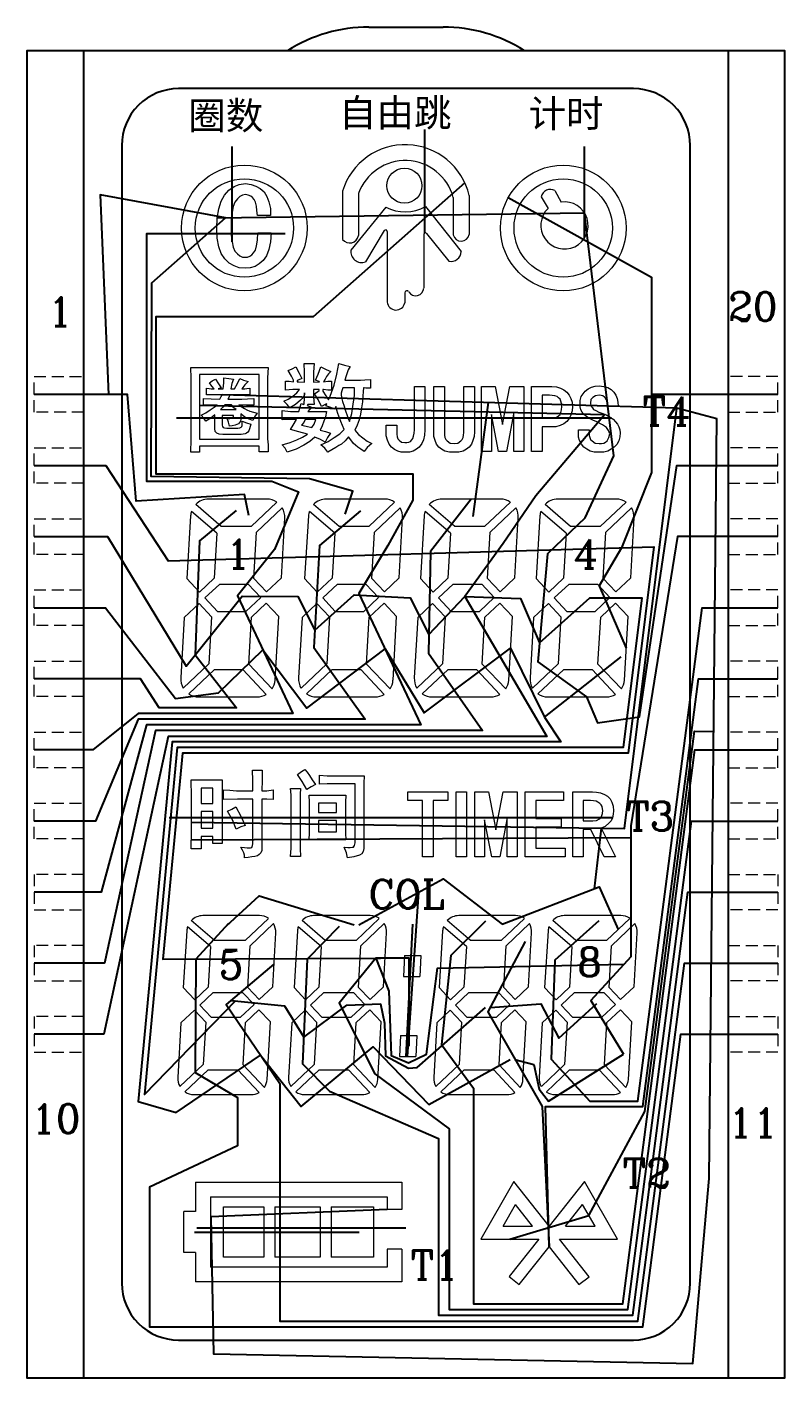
# Model space of a CAD drawing. Header units: millimetres. Extents: x 80 to 298, y -36 to 36.
# Drawn here: x 281.68 to 297.68, y -1.34 to 27.16 of the extents above; entities that cross this region are included whole.
import ezdxf

# ---------------------------------------------------------------- set-up
doc = ezdxf.new("R2010")
doc.units = ezdxf.units.MM
doc.header["$LTSCALE"] = 0.5
doc.linetypes.add('DASHED', pattern=[0.75, 0.5, -0.25])
doc.layers.get('0').update_dxf_attribs({"lineweight": 18})
for name, color, linetype in [('COM', 1, 'Continuous'), ('DL', 4, 'Continuous'), ('SEG', 3, 'Continuous')]:
    doc.layers.add(name, color=color, linetype=linetype)
doc.styles.add('ROMANC', font='romanc', dxfattribs={"width": 0.8, "height": 1})
doc.styles.add('romans', font='romans.shx')

msp = doc.modelspace()

# ---------------------------------------------------------------- linework, layer by layer
at = {"linetype": 'DASHED'}
msp.add_line((282.877, 24.288), (282.877, 1.038), dxfattribs=at)
at = {"ltscale": 0.5}
for p, q in [((288.337, 23.703), (288.337, 22.68)), ((292.821, 23.711), (292.953, 23.47)), ((288.673, 23.649), (288.673, 22.763)), ((290.09, 23.377), (290.842, 22.429)), ((290.675, 23.569), (290.675, 22.777)), ((291.011, 23.61), (291.011, 22.785)), ((292.531, 23.579), (292.677, 23.336)), ((289.252, 23.364), (288.511, 22.458)), ((289.218, 22.867), (288.822, 22.207)), ((289.281, 22.849), (289.281, 21.362)), ((290.112, 22.81), (290.579, 22.22)), ((290.052, 22.789), (290.052, 21.658)), ((289.65, 21.556), (289.65, 21.345)), ((286.74, 17.205), (285.508, 17.205)), ((286.406, 16.628), (286.949, 17.142)), ((289.228, 17.205), (287.996, 17.205)), ((288.894, 16.628), (289.437, 17.142)), ((291.67, 17.205), (290.439, 17.205)), ((291.337, 16.628), (291.88, 17.142)), ((294.113, 17.205), (292.882, 17.205)), ((293.779, 16.628), (294.322, 17.142)), ((285.131, 16.85), (285.05, 15.529)), ((285.686, 16.484), (285.149, 16.944)), ((285.779, 16.628), (285.239, 17.092)), ((286.523, 16.505), (287.066, 17.018)), ((287.619, 16.85), (287.538, 15.529)), ((288.174, 16.484), (287.637, 16.944)), ((288.267, 16.628), (287.726, 17.092)), ((289.011, 16.505), (289.554, 17.018)), ((290.062, 16.85), (289.981, 15.529)), ((290.617, 16.484), (290.08, 16.944)), ((290.71, 16.628), (290.169, 17.092)), ((291.454, 16.505), (291.996, 17.018)), ((292.504, 16.85), (292.424, 15.529)), ((293.06, 16.484), (292.522, 16.944)), ((293.153, 16.628), (292.612, 17.092)), ((293.896, 16.505), (294.439, 17.018)), ((286.406, 16.628), (285.779, 16.628)), ((287.046, 15.543), (287.117, 16.806)), ((288.894, 16.628), (288.267, 16.628)), ((289.534, 15.543), (289.605, 16.806)), ((291.337, 16.628), (290.71, 16.628)), ((291.977, 15.543), (292.048, 16.806)), ((293.779, 16.628), (293.153, 16.628)), ((294.42, 15.543), (294.491, 16.806)), ((285.686, 16.484), (285.628, 15.536)), ((286.468, 15.529), (286.523, 16.505)), ((288.174, 16.484), (288.116, 15.536)), ((288.956, 15.529), (289.011, 16.505)), ((290.617, 16.484), (290.559, 15.536)), ((291.399, 15.529), (291.454, 16.505)), ((293.06, 16.484), (293.002, 15.536)), ((293.842, 15.529), (293.896, 16.505)), ((285.05, 15.529), (285.317, 15.243)), ((285.628, 15.536), (285.317, 15.243)), ((285.745, 15.412), (285.433, 15.118)), ((285.745, 15.412), (286.345, 15.412)), ((286.345, 15.412), (286.61, 15.131)), ((286.468, 15.529), (286.734, 15.248)), ((286.734, 15.248), (287.046, 15.543)), ((287.538, 15.529), (287.805, 15.243)), ((288.116, 15.536), (287.805, 15.243)), ((288.233, 15.412), (287.921, 15.118)), ((288.233, 15.412), (288.832, 15.412)), ((288.832, 15.412), (289.098, 15.131)), ((288.956, 15.529), (289.221, 15.248)), ((289.221, 15.248), (289.534, 15.543)), ((289.981, 15.529), (290.248, 15.243)), ((290.559, 15.536), (290.248, 15.243)), ((290.675, 15.412), (290.364, 15.118)), ((290.675, 15.412), (291.275, 15.412)), ((291.275, 15.412), (291.54, 15.131)), ((291.399, 15.529), (291.664, 15.248)), ((291.664, 15.248), (291.977, 15.543)), ((292.424, 15.529), (292.691, 15.243)), ((293.002, 15.536), (292.691, 15.243)), ((293.118, 15.412), (292.807, 15.118)), ((293.118, 15.412), (293.718, 15.412)), ((293.718, 15.412), (293.983, 15.131)), ((293.842, 15.529), (294.107, 15.248)), ((294.107, 15.248), (294.42, 15.543)), ((285.433, 15.118), (285.698, 14.835)), ((286.296, 14.835), (286.61, 15.131)), ((287.921, 15.118), (288.185, 14.835)), ((288.784, 14.835), (289.098, 15.131)), ((290.364, 15.118), (290.628, 14.835)), ((291.227, 14.835), (291.54, 15.131)), ((292.807, 15.118), (293.071, 14.835)), ((293.67, 14.835), (293.983, 15.131)), ((285.309, 15.002), (284.996, 14.708)), ((285.309, 15.002), (285.574, 14.718)), ((285.698, 14.835), (286.296, 14.835)), ((286.413, 14.712), (286.727, 15.008)), ((286.727, 15.008), (286.992, 14.728)), ((287.797, 15.002), (287.484, 14.708)), ((287.797, 15.002), (288.062, 14.718)), ((288.185, 14.835), (288.784, 14.835)), ((288.901, 14.712), (289.215, 15.008)), ((289.215, 15.008), (289.479, 14.728)), ((290.24, 15.002), (289.927, 14.708)), ((290.24, 15.002), (290.505, 14.718)), ((290.628, 14.835), (291.227, 14.835)), ((291.344, 14.712), (291.657, 15.008)), ((291.657, 15.008), (291.922, 14.728)), ((292.683, 15.002), (292.37, 14.708)), ((292.683, 15.002), (292.948, 14.718)), ((293.071, 14.835), (293.67, 14.835)), ((293.787, 14.712), (294.1, 15.008)), ((294.1, 15.008), (294.365, 14.728)), ((284.996, 14.708), (284.922, 13.43)), ((285.574, 14.718), (285.517, 13.731)), ((286.357, 13.724), (286.413, 14.712)), ((286.915, 13.387), (286.992, 14.728)), ((287.484, 14.708), (287.41, 13.43)), ((288.062, 14.718), (288.005, 13.731)), ((288.844, 13.724), (288.901, 14.712)), ((289.403, 13.387), (289.479, 14.728)), ((289.927, 14.708), (289.853, 13.43)), ((290.505, 14.718), (290.448, 13.731)), ((291.287, 13.724), (291.344, 14.712)), ((291.845, 13.387), (291.922, 14.728)), ((292.37, 14.708), (292.296, 13.43)), ((292.948, 14.718), (292.89, 13.731)), ((293.73, 13.724), (293.787, 14.712)), ((294.288, 13.387), (294.365, 14.728)), ((285.517, 13.731), (284.973, 13.218)), ((286.357, 13.724), (286.852, 13.199)), ((288.005, 13.731), (287.461, 13.218)), ((288.844, 13.724), (289.34, 13.199)), ((290.448, 13.731), (289.904, 13.218)), ((291.287, 13.724), (291.783, 13.199)), ((292.89, 13.731), (292.347, 13.218)), ((293.73, 13.724), (294.225, 13.199)), ((285.634, 13.607), (285.09, 13.094)), ((285.634, 13.607), (286.233, 13.607)), ((286.233, 13.607), (286.728, 13.082)), ((288.122, 13.607), (287.578, 13.094)), ((288.122, 13.607), (288.721, 13.607)), ((288.721, 13.607), (289.216, 13.082)), ((290.564, 13.607), (290.021, 13.094)), ((290.564, 13.607), (291.164, 13.607)), ((291.164, 13.607), (291.659, 13.082)), ((293.007, 13.607), (292.463, 13.094)), ((293.007, 13.607), (293.606, 13.607)), ((293.606, 13.607), (294.102, 13.082)), ((285.3, 13.03), (286.537, 13.03)), ((287.787, 13.03), (289.025, 13.03)), ((290.23, 13.03), (291.468, 13.03)), ((292.673, 13.03), (293.911, 13.03)), ((285.636, 7.895), (285.146, 8.314)), ((286.586, 8.417), (285.391, 8.417)), ((286.284, 7.895), (286.775, 8.359)), ((287.973, 7.895), (287.484, 8.314)), ((288.924, 8.417), (287.728, 8.417)), ((288.622, 7.895), (289.113, 8.359)), ((291.038, 7.895), (290.548, 8.314)), ((291.988, 8.417), (290.792, 8.417)), ((291.686, 7.895), (292.177, 8.359)), ((293.263, 7.895), (292.774, 8.314)), ((294.214, 8.417), (293.018, 8.417)), ((293.912, 7.895), (294.403, 8.359)), ((285.049, 8.095), (284.976, 6.9)), ((285.551, 7.764), (285.065, 8.181)), ((286.39, 7.783), (286.881, 8.248)), ((286.864, 6.913), (286.928, 8.055)), ((287.387, 8.095), (287.314, 6.9)), ((287.889, 7.764), (287.403, 8.181)), ((288.727, 7.783), (289.219, 8.248)), ((289.201, 6.913), (289.265, 8.055)), ((290.451, 8.095), (290.378, 6.9)), ((290.953, 7.764), (290.467, 8.181)), ((291.792, 7.783), (292.283, 8.248)), ((292.266, 6.913), (292.329, 8.055)), ((292.677, 8.095), (292.604, 6.9)), ((293.179, 7.764), (292.693, 8.181)), ((294.018, 7.783), (294.509, 8.248)), ((294.491, 6.913), (294.555, 8.055)), ((285.551, 7.764), (285.499, 6.906)), ((286.284, 7.895), (285.636, 7.895)), ((286.34, 6.9), (286.39, 7.783)), ((287.889, 7.764), (287.837, 6.906)), ((288.622, 7.895), (287.973, 7.895)), ((288.678, 6.9), (288.727, 7.783)), ((290.953, 7.764), (290.901, 6.906)), ((291.686, 7.895), (291.038, 7.895)), ((291.742, 6.9), (291.792, 7.783)), ((293.179, 7.764), (293.127, 6.906)), ((293.912, 7.895), (293.263, 7.895)), ((293.968, 6.9), (294.018, 7.783)), ((289.645, 7.573), (289.624, 7.131)), ((289.645, 7.573), (289.988, 7.573)), ((289.988, 7.573), (289.966, 7.131)), ((289.624, 7.131), (289.966, 7.131)), ((284.976, 6.9), (285.218, 6.641)), ((285.499, 6.906), (285.218, 6.641)), ((286.34, 6.9), (286.581, 6.646)), ((286.581, 6.646), (286.864, 6.913)), ((287.314, 6.9), (287.555, 6.641)), ((287.837, 6.906), (287.555, 6.641)), ((288.678, 6.9), (288.918, 6.646)), ((288.918, 6.646), (289.201, 6.913)), ((290.378, 6.9), (290.619, 6.641)), ((290.901, 6.906), (290.619, 6.641)), ((291.742, 6.9), (291.982, 6.646)), ((291.982, 6.646), (292.266, 6.913)), ((292.604, 6.9), (292.845, 6.641)), ((293.127, 6.906), (292.845, 6.641)), ((293.968, 6.9), (294.208, 6.646)), ((294.208, 6.646), (294.491, 6.913)), ((285.605, 6.794), (285.323, 6.529)), ((285.605, 6.794), (286.229, 6.794)), ((286.229, 6.794), (286.469, 6.54)), ((287.942, 6.794), (287.66, 6.529)), ((287.942, 6.794), (288.566, 6.794)), ((288.566, 6.794), (288.806, 6.54)), ((291.006, 6.794), (290.724, 6.529)), ((291.006, 6.794), (291.631, 6.794)), ((291.631, 6.794), (291.871, 6.54)), ((293.232, 6.794), (292.95, 6.529)), ((293.232, 6.794), (293.856, 6.794)), ((293.856, 6.794), (294.096, 6.54)), ((285.21, 6.423), (284.927, 6.157)), ((285.21, 6.423), (285.45, 6.166)), ((285.323, 6.529), (285.562, 6.273)), ((285.562, 6.273), (286.185, 6.273)), ((286.185, 6.273), (286.469, 6.54)), ((286.291, 6.161), (286.574, 6.429)), ((286.574, 6.429), (286.814, 6.175)), ((287.548, 6.423), (287.265, 6.157)), ((287.548, 6.423), (287.788, 6.166)), ((287.66, 6.529), (287.899, 6.273)), ((287.899, 6.273), (288.523, 6.273)), ((288.523, 6.273), (288.806, 6.54)), ((288.628, 6.161), (288.912, 6.429)), ((288.912, 6.429), (289.151, 6.175)), ((290.612, 6.423), (290.329, 6.157)), ((290.612, 6.423), (290.852, 6.166)), ((290.724, 6.529), (290.964, 6.273)), ((290.964, 6.273), (291.587, 6.273)), ((291.587, 6.273), (291.871, 6.54)), ((291.693, 6.161), (291.976, 6.429)), ((291.976, 6.429), (292.216, 6.175)), ((292.838, 6.423), (292.555, 6.157)), ((292.838, 6.423), (293.078, 6.166)), ((292.95, 6.529), (293.189, 6.273)), ((293.189, 6.273), (293.813, 6.273)), ((293.813, 6.273), (294.096, 6.54)), ((293.918, 6.161), (294.202, 6.429)), ((294.202, 6.429), (294.442, 6.175)), ((284.927, 6.157), (284.86, 5.002)), ((285.45, 6.166), (285.398, 5.273)), ((286.239, 5.267), (286.291, 6.161)), ((286.744, 4.962), (286.814, 6.175)), ((287.265, 6.157), (287.198, 5.002)), ((287.788, 6.166), (287.736, 5.273)), ((288.577, 5.267), (288.628, 6.161)), ((289.082, 4.962), (289.151, 6.175)), ((290.329, 6.157), (290.262, 5.002)), ((290.852, 6.166), (290.8, 5.273)), ((291.641, 5.267), (291.693, 6.161)), ((292.146, 4.962), (292.216, 6.175)), ((292.555, 6.157), (292.488, 5.002)), ((293.078, 6.166), (293.026, 5.273)), ((293.867, 5.267), (293.918, 6.161)), ((294.372, 4.962), (294.442, 6.175)), ((289.562, 5.889), (289.541, 5.447)), ((289.562, 5.889), (289.905, 5.889)), ((289.905, 5.889), (289.883, 5.447)), ((289.541, 5.447), (289.883, 5.447)), ((285.398, 5.273), (284.906, 4.809)), ((285.504, 5.161), (285.012, 4.697)), ((285.504, 5.161), (286.128, 5.161)), ((286.128, 5.161), (286.576, 4.687)), ((286.239, 5.267), (286.688, 4.792)), ((287.736, 5.273), (287.244, 4.809)), ((287.842, 5.161), (287.35, 4.697)), ((287.842, 5.161), (288.465, 5.161)), ((288.465, 5.161), (288.913, 4.687)), ((288.577, 5.267), (289.025, 4.792)), ((290.8, 5.273), (290.308, 4.809)), ((290.906, 5.161), (290.414, 4.697)), ((290.906, 5.161), (291.53, 5.161)), ((291.53, 5.161), (291.978, 4.687)), ((291.641, 5.267), (292.09, 4.792)), ((293.026, 5.273), (292.534, 4.809)), ((293.132, 5.161), (292.64, 4.697)), ((293.132, 5.161), (293.755, 5.161)), ((293.755, 5.161), (294.203, 4.687)), ((293.867, 5.267), (294.315, 4.792)), ((285.202, 4.64), (286.403, 4.64)), ((287.539, 4.64), (288.741, 4.64)), ((290.604, 4.64), (291.805, 4.64)), ((292.829, 4.64), (294.031, 4.64)), ((285.236, 2.793), (289.587, 2.793)), ((285.236, 2.793), (285.236, 2.177)), ((289.587, 2.793), (289.587, 2.214)), ((285.55, 2.483), (289.277, 2.483)), ((285.55, 2.483), (285.55, 1.001)), ((289.277, 2.483), (289.277, 2.214)), ((291.729, 1.867), (291.989, 2.32)), ((292.348, 1.867), (291.989, 2.32)), ((293.047, 1.867), (293.406, 2.32)), ((293.667, 1.867), (293.406, 2.32)), ((284.985, 1.307), (284.985, 2.177)), ((285.236, 2.177), (284.985, 2.177)), ((285.822, 1.211), (285.822, 2.273)), ((285.822, 2.273), (286.678, 2.273)), ((286.678, 2.273), (286.678, 1.211)), ((286.912, 2.273), (287.867, 2.273)), ((286.912, 2.273), (286.912, 1.211)), ((287.867, 2.273), (287.867, 1.211)), ((288.1, 2.273), (288.992, 2.273)), ((288.1, 2.273), (288.1, 1.211)), ((288.992, 2.273), (288.992, 1.211)), ((289.587, 2.214), (289.277, 2.214)), ((291.729, 1.867), (292.348, 1.867)), ((293.047, 1.867), (293.667, 1.867)), ((285.236, 1.307), (284.985, 1.307)), ((285.236, 1.307), (285.236, 0.691)), ((286.678, 1.211), (285.822, 1.211)), ((287.867, 1.211), (286.912, 1.211)), ((288.992, 1.211), (288.1, 1.211)), ((289.587, 1.378), (289.277, 1.378)), ((289.277, 1.378), (289.277, 1.001)), ((289.587, 1.378), (289.587, 0.691)), ((289.277, 1.001), (285.55, 1.001)), ((289.587, 0.691), (285.236, 0.691))]:
    msp.add_line(p, q, dxfattribs=at)
at = {"lineweight": 25}
msp.add_line((296.477, -1.337), (297.677, -1.337), dxfattribs=at)
at = {"color": 7, "linetype": 'Continuous', "lineweight": 25}
for points in [[(288.894, 27.163, 0.143639), (287.177, 26.663)], [(292.177, 26.663, 0.143639), (290.46, 27.163)]]:
    msp.add_lwpolyline(points, format="xyb", dxfattribs=at)
for points in [[(288.894, 27.163), (290.46, 27.163)], [(296.477, 26.663), (282.877, 26.663), (281.677, 26.663), (281.677, -1.337), (297.677, -1.337), (297.677, 26.663), (296.477, 26.663), (296.477, -1.337)], [(282.877, -1.337), (282.877, 26.663)]]:
    msp.add_lwpolyline(points, dxfattribs=at)
at = {"lineweight": 25}
msp.add_lwpolyline([(283.677, 24.663), (283.677, 0.663, 0.414214), (284.877, -0.537), (294.477, -0.537, 0.414214), (295.677, 0.663), (295.677, 24.663, 0.414214), (294.477, 25.863), (284.877, 25.863, 0.414214)], format="xyb", close=True, dxfattribs=at)
at = {"ltscale": 0.5}
for points in [[(286.834, 22.82), (286.814, 22.628), (286.783, 22.467), (286.733, 22.336), (286.662, 22.235), (286.581, 22.164), (286.491, 22.114), (286.39, 22.083), (286.279, 22.073), (286.158, 22.083), (286.047, 22.124), (285.946, 22.184), (285.855, 22.275), (285.774, 22.386), (285.724, 22.528), (285.693, 22.709), (285.683, 22.911), (285.693, 23.133), (285.724, 23.325), (285.774, 23.486), (285.845, 23.618), (285.935, 23.718), (286.047, 23.799), (286.158, 23.84), (286.289, 23.86), (286.41, 23.84), (286.511, 23.809), (286.602, 23.759), (286.682, 23.688), (286.743, 23.587), (286.783, 23.476), (286.814, 23.335), (286.814, 23.184), (286.541, 23.184), (286.531, 23.295), (286.521, 23.385), (286.501, 23.466), (286.47, 23.527), (286.44, 23.567), (286.4, 23.597), (286.349, 23.618), (286.289, 23.628), (286.228, 23.618), (286.168, 23.587), (286.117, 23.537), (286.067, 23.466), (286.026, 23.375), (286.006, 23.254), (285.986, 23.113), (285.986, 22.931), (285.986, 22.77), (286.006, 22.628), (286.026, 22.517), (286.067, 22.437), (286.117, 22.376), (286.168, 22.336), (286.228, 22.305), (286.289, 22.305), (286.329, 22.305), (286.38, 22.326), (286.42, 22.356), (286.46, 22.396), (286.501, 22.457), (286.521, 22.548), (286.541, 22.669), (286.551, 22.82), (286.834, 22.82)], [(285.134, 19.978), (286.765, 19.978), (286.757, 19.762), (286.757, 19.537), (286.757, 18.709), (286.757, 18.597), (286.757, 18.476), (286.765, 18.348), (286.765, 18.203), (286.58, 18.203), (286.58, 18.324), (285.319, 18.324), (285.319, 18.195), (285.134, 18.195), (285.142, 18.46), (285.142, 18.717), (285.142, 19.537), (285.142, 19.754), (285.134, 19.978)], [(285.319, 19.834), (285.319, 18.468), (286.58, 18.468), (286.58, 19.834), (285.319, 19.834)], [(288.347, 19.553), (288.323, 19.488), (288.307, 19.44), (288.307, 19.408), (288.315, 19.344), (288.339, 19.264), (288.371, 19.167), (288.403, 19.063), (288.435, 18.966), (288.459, 18.894), (288.483, 18.838), (288.532, 19.007), (288.564, 19.207), (288.588, 19.392), (288.588, 19.553), (288.347, 19.553)], [(290.077, 18.667), (290.069, 18.556), (290.045, 18.453), (290.013, 18.374), (289.958, 18.303), (289.902, 18.255), (289.831, 18.216), (289.752, 18.192), (289.664, 18.192), (289.577, 18.192), (289.506, 18.216), (289.434, 18.247), (289.371, 18.303), (289.323, 18.366), (289.284, 18.445), (289.26, 18.541), (289.26, 18.659), (289.26, 18.763), (289.482, 18.763), (289.482, 18.636), (289.482, 18.572), (289.49, 18.517), (289.506, 18.477), (289.53, 18.445), (289.585, 18.406), (289.656, 18.398), (289.696, 18.398), (289.736, 18.406), (289.775, 18.422), (289.799, 18.453), (289.823, 18.485), (289.839, 18.533), (289.847, 18.596), (289.855, 18.667), (289.855, 19.579), (290.077, 19.579), (290.077, 18.667)], [(291.123, 18.62), (291.115, 18.525), (291.091, 18.438), (291.06, 18.366), (291.012, 18.303), (290.957, 18.255), (290.885, 18.216), (290.79, 18.192), (290.695, 18.192), (290.592, 18.192), (290.497, 18.216), (290.425, 18.255), (290.37, 18.303), (290.322, 18.366), (290.291, 18.438), (290.267, 18.525), (290.267, 18.62), (290.267, 19.579), (290.489, 19.579), (290.489, 18.612), (290.489, 18.556), (290.497, 18.501), (290.521, 18.461), (290.544, 18.43), (290.608, 18.382), (290.695, 18.374), (290.774, 18.382), (290.838, 18.43), (290.861, 18.461), (290.885, 18.501), (290.893, 18.556), (290.901, 18.612), (290.901, 19.579), (291.123, 19.579), (291.123, 18.62)], [(293.192, 19.159), (293.184, 19.064), (293.16, 18.977), (293.121, 18.905), (293.073, 18.842), (293.01, 18.794), (292.931, 18.755), (292.843, 18.731), (292.748, 18.731), (292.55, 18.731), (292.55, 18.208), (292.328, 18.208), (292.328, 19.579), (292.756, 19.579), (292.851, 19.571), (292.938, 19.547), (293.01, 19.508), (293.073, 19.46), (293.121, 19.397), (293.16, 19.325), (293.184, 19.246), (293.192, 19.159)], [(292.97, 19.159), (292.962, 19.222), (292.946, 19.27), (292.931, 19.31), (292.899, 19.341), (292.867, 19.365), (292.82, 19.381), (292.764, 19.389), (292.709, 19.397), (292.55, 19.397), (292.55, 18.913), (292.709, 18.913), (292.764, 18.913), (292.82, 18.921), (292.867, 18.937), (292.899, 18.961), (292.931, 18.992), (292.946, 19.032), (292.962, 19.088), (292.97, 19.159)], [(294.199, 18.604), (294.191, 18.517), (294.167, 18.43), (294.128, 18.358), (294.072, 18.303), (294.009, 18.255), (293.937, 18.216), (293.85, 18.192), (293.755, 18.192), (293.652, 18.192), (293.565, 18.216), (293.493, 18.255), (293.43, 18.303), (293.382, 18.366), (293.343, 18.438), (293.319, 18.509), (293.319, 18.596), (293.319, 18.667), (293.541, 18.667), (293.541, 18.604), (293.541, 18.549), (293.557, 18.501), (293.573, 18.461), (293.604, 18.43), (293.668, 18.382), (293.755, 18.374), (293.803, 18.374), (293.85, 18.382), (293.89, 18.406), (293.921, 18.43), (293.961, 18.501), (293.977, 18.58), (293.953, 18.652), (293.906, 18.715), (293.826, 18.77), (293.707, 18.834), (293.62, 18.866), (293.549, 18.905), (293.485, 18.945), (293.43, 18.992), (293.398, 19.04), (293.367, 19.088), (293.351, 19.151), (293.351, 19.207), (293.351, 19.286), (293.374, 19.365), (293.414, 19.428), (293.462, 19.484), (293.525, 19.532), (293.596, 19.563), (293.668, 19.587), (293.755, 19.595), (293.85, 19.579), (293.937, 19.555), (294.009, 19.516), (294.064, 19.46), (294.104, 19.397), (294.136, 19.325), (294.151, 19.246), (294.159, 19.167), (293.937, 19.167), (293.929, 19.262), (293.89, 19.333), (293.866, 19.357), (293.834, 19.381), (293.795, 19.389), (293.755, 19.397), (293.676, 19.381), (293.62, 19.349), (293.581, 19.302), (293.573, 19.23), (293.581, 19.175), (293.612, 19.127), (293.636, 19.096), (293.684, 19.072), (293.747, 19.04), (293.834, 19.008), (293.914, 18.977), (293.985, 18.929), (294.048, 18.889), (294.096, 18.834), (294.143, 18.786), (294.167, 18.731), (294.191, 18.667), (294.199, 18.604)], [(285.855, 19.195), (285.811, 19.143), (285.759, 19.091), (286.092, 19.091), (286.04, 19.128), (285.996, 19.195), (285.855, 19.195)], [(287.552, 18.886), (287.52, 18.822), (287.471, 18.766), (287.568, 18.742), (287.688, 18.717), (287.737, 18.782), (287.777, 18.886), (287.552, 18.886)], [(285.822, 11.069), (285.958, 11.061), (286.102, 11.053), (286.269, 11.053), (286.445, 11.053), (286.445, 11.268), (286.437, 11.483), (286.644, 11.483), (286.644, 11.276), (286.636, 11.053), (286.74, 11.053), (286.875, 11.069), (286.875, 10.869), (286.74, 10.877), (286.636, 10.877), (286.636, 9.848), (286.636, 9.793), (286.612, 9.745), (286.58, 9.705), (286.54, 9.681), (286.484, 9.665), (286.421, 9.657), (286.349, 9.641), (286.269, 9.633), (286.269, 9.689), (286.253, 9.745), (286.229, 9.8), (286.189, 9.864), (286.269, 9.856), (286.325, 9.848), (286.373, 9.848), (286.397, 9.848), (286.421, 9.856), (286.429, 9.872), (286.437, 9.896), (286.445, 9.928), (286.445, 10.877), (286.117, 10.877), (285.822, 10.869), (285.822, 11.069)], [(287.386, 11.396), (287.473, 11.46), (287.545, 11.499), (287.593, 11.444), (287.641, 11.372), (287.697, 11.284), (287.769, 11.18), (287.673, 11.133), (287.585, 11.077), (287.489, 11.244), (287.386, 11.396)], [(285.144, 11.284), (285.798, 11.284), (285.798, 11.133), (285.798, 10.965), (285.798, 10.79), (285.798, 10.59), (285.798, 10.391), (285.798, 10.223), (285.798, 10.072), (285.798, 9.936), (285.599, 9.936), (285.599, 10.088), (285.352, 10.088), (285.352, 9.824), (285.144, 9.824), (285.152, 10.207), (285.152, 10.574), (285.152, 10.933), (285.144, 11.284)], [(287.848, 11.38), (288.016, 11.364), (288.183, 11.364), (288.797, 11.364), (288.789, 11.212), (288.789, 11.053), (288.789, 9.912), (288.789, 9.832), (288.774, 9.769), (288.742, 9.721), (288.694, 9.689), (288.574, 9.657), (288.439, 9.633), (288.423, 9.745), (288.375, 9.864), (288.447, 9.856), (288.502, 9.856), (288.542, 9.864), (288.566, 9.864), (288.59, 9.896), (288.606, 9.952), (288.606, 11.196), (288.191, 11.196), (288.016, 11.196), (287.848, 11.188), (287.848, 11.38)], [(285.352, 11.109), (285.352, 10.782), (285.599, 10.782), (285.599, 11.109), (285.352, 11.109)], [(287.442, 10), (287.442, 9.832), (287.45, 9.665), (287.242, 9.665), (287.25, 9.84), (287.25, 10.008), (287.25, 10.813), (287.25, 10.965), (287.242, 11.101), (287.45, 11.101), (287.442, 10.981), (287.442, 10.861), (287.442, 10)], [(287.633, 10.957), (288.407, 10.957), (288.399, 10.813), (288.399, 10.686), (288.399, 10.279), (288.399, 10.159), (288.407, 10.016), (287.633, 10.016), (287.641, 10.167), (287.641, 10.287), (287.641, 10.686), (287.641, 10.813), (287.633, 10.957)], [(290.558, 10.848), (290.248, 10.848), (290.248, 9.655), (290.026, 9.655), (290.026, 10.848), (289.715, 10.848), (289.715, 11.031), (290.558, 11.031), (290.558, 10.848)], [(294.096, 9.655), (293.858, 9.655), (293.579, 10.236), (293.42, 10.236), (293.42, 9.655), (293.198, 9.655), (293.198, 11.031), (293.611, 11.031), (293.699, 11.023), (293.786, 11.007), (293.866, 10.975), (293.929, 10.936), (293.985, 10.88), (294.025, 10.808), (294.048, 10.729), (294.056, 10.626), (294.048, 10.554), (294.033, 10.482), (294.009, 10.419), (293.969, 10.371), (293.882, 10.299), (293.794, 10.26), (294.096, 9.655)], [(293.834, 10.633), (293.826, 10.673), (293.818, 10.721), (293.794, 10.753), (293.77, 10.785), (293.73, 10.808), (293.691, 10.832), (293.635, 10.84), (293.571, 10.848), (293.42, 10.848), (293.42, 10.419), (293.619, 10.419), (293.699, 10.427), (293.762, 10.459), (293.794, 10.49), (293.81, 10.53), (293.826, 10.57), (293.834, 10.633)], [(285.352, 10.614), (285.352, 10.263), (285.599, 10.263), (285.599, 10.614), (285.352, 10.614)], [(285.91, 10.622), (285.998, 10.662), (286.086, 10.71), (286.189, 10.518), (286.285, 10.319), (286.189, 10.287), (286.094, 10.239), (286.014, 10.439), (285.91, 10.622)], [(287.832, 10.79), (287.832, 10.59), (288.207, 10.59), (288.207, 10.79), (287.832, 10.79)], [(287.832, 10.423), (287.832, 10.183), (288.207, 10.183), (288.207, 10.423), (287.832, 10.423)]]:
    msp.add_lwpolyline(points, dxfattribs=at)
for points in [[(287.728, 19.673), (287.841, 19.681), (287.854, 19.681), (287.841, 19.687), (287.769, 19.711), (287.825, 19.839), (287.881, 19.992), (287.994, 19.936), (288.09, 19.895), (288.042, 19.847), (288.002, 19.791), (287.969, 19.735), (287.937, 19.681), (287.937, 19.681), (288.026, 19.689), (288.106, 19.689), (288.106, 19.505), (288.026, 19.505), (287.937, 19.513), (287.92, 19.513), (287.92, 19.483), (287.986, 19.384), (288.038, 19.295), (288.074, 19.376), (288.162, 19.609), (288.218, 19.842), (288.259, 20.067), (288.379, 20.027), (288.5, 20.003), (288.459, 19.93), (288.435, 19.866), (288.411, 19.802), (288.387, 19.713), (288.716, 19.713), (288.805, 19.721), (288.925, 19.729), (288.925, 19.545), (288.869, 19.545), (288.829, 19.545), (288.797, 19.553), (288.781, 19.553), (288.773, 19.472), (288.765, 19.376), (288.757, 19.256), (288.741, 19.127), (288.716, 18.999), (288.692, 18.878), (288.644, 18.766), (288.596, 18.661), (288.676, 18.565), (288.765, 18.493), (288.861, 18.428), (288.957, 18.38), (288.861, 18.292), (288.797, 18.211), (288.724, 18.26), (288.66, 18.3), (288.612, 18.34), (288.572, 18.38), (288.516, 18.452), (288.467, 18.517), (288.395, 18.436), (288.315, 18.364), (288.259, 18.332), (288.194, 18.292), (288.114, 18.244), (288.026, 18.195), (287.961, 18.276), (287.881, 18.348), (288.034, 18.42), (288.162, 18.501), (288.283, 18.581), (288.371, 18.669), (288.299, 18.838), (288.235, 19.007), (288.218, 19.079), (288.198, 19.161), (288.178, 19.103), (288.09, 19.135), (287.986, 19.175), (288.004, 19.216), (287.986, 19.207), (287.897, 19.159), (287.825, 19.304), (287.745, 19.424), (287.817, 19.472), (287.843, 19.493), (287.843, 19.513), (287.841, 19.513), (287.728, 19.513), (287.728, 19.352), (287.737, 19.199), (287.604, 19.199), (287.593, 19.177), (287.68, 19.143), (287.64, 19.095), (287.608, 19.055), (287.889, 19.055), (288.002, 19.055), (287.977, 18.942), (287.945, 18.846), (287.905, 18.75), (287.865, 18.661), (287.977, 18.629), (288.082, 18.597), (288.018, 18.501), (287.969, 18.404), (287.873, 18.46), (287.753, 18.509), (287.648, 18.42), (287.52, 18.34), (287.359, 18.26), (287.166, 18.195), (287.126, 18.276), (287.062, 18.348), (287.231, 18.396), (287.375, 18.452), (287.496, 18.509), (287.6, 18.573), (287.415, 18.621), (287.239, 18.669), (287.295, 18.766), (287.367, 18.886), (287.303, 18.886), (287.239, 18.886), (287.158, 18.886), (287.062, 18.878), (287.062, 19.071), (287.239, 19.055), (287.415, 19.055), (287.439, 19.119), (287.463, 19.223), (287.521, 19.203), (287.529, 19.221), (287.536, 19.328), (287.536, 19.448), (287.536, 19.408), (287.52, 19.376), (287.488, 19.328), (287.447, 19.288), (287.343, 19.199), (287.222, 19.127), (287.166, 19.199), (287.102, 19.272), (287.19, 19.312), (287.287, 19.376), (287.375, 19.448), (287.431, 19.513), (287.287, 19.513), (287.134, 19.505), (287.134, 19.689), (287.214, 19.689), (287.301, 19.681), (287.301, 19.711), (287.263, 19.799), (287.19, 19.92), (287.271, 19.952), (287.351, 19.992), (287.423, 19.863), (287.48, 19.751), (287.399, 19.711), (287.378, 19.7), (287.378, 19.681), (287.415, 19.681), (287.536, 19.673), (287.536, 19.882), (287.528, 20.067), (287.737, 20.067), (287.728, 19.882)], [(285.833, 19.654), (285.833, 19.765), (285.936, 19.75), (286.033, 19.735), (286.003, 19.646), (285.981, 19.528), (286.055, 19.528), (286.121, 19.646), (286.173, 19.75), (286.247, 19.713), (286.344, 19.683), (286.277, 19.617), (286.21, 19.528), (286.24, 19.528), (286.277, 19.528), (286.321, 19.535), (286.381, 19.543), (286.381, 19.402), (286.27, 19.402), (286.188, 19.402), (285.959, 19.402), (285.936, 19.35), (285.914, 19.313), (286.21, 19.313), (286.329, 19.321), (286.462, 19.328), (286.462, 19.187), (286.314, 19.187), (286.151, 19.195), (286.196, 19.158), (286.27, 19.113), (286.321, 19.084), (286.381, 19.062), (286.455, 19.039), (286.536, 19.017), (286.477, 18.936), (286.447, 18.862), (286.366, 18.891), (286.299, 18.921), (286.24, 18.958), (286.188, 19.002), (286.188, 18.928), (286.188, 18.884), (286.181, 18.847), (286.166, 18.817), (286.144, 18.795), (286.107, 18.78), (286.07, 18.766), (286.01, 18.751), (285.951, 18.743), (285.929, 18.825), (285.899, 18.906), (285.959, 18.906), (285.996, 18.914), (286.025, 18.921), (286.033, 18.936), (286.033, 18.965), (285.796, 18.965), (285.796, 18.766), (285.803, 18.736), (285.818, 18.714), (285.848, 18.706), (285.892, 18.699), (286.129, 18.699), (286.173, 18.706), (286.196, 18.721), (286.21, 18.736), (286.218, 18.758), (286.218, 18.795), (286.218, 18.847), (286.307, 18.81), (286.403, 18.788), (286.388, 18.736), (286.373, 18.684), (286.358, 18.647), (286.336, 18.617), (286.314, 18.595), (286.284, 18.58), (286.24, 18.573), (286.196, 18.566), (285.811, 18.566), (285.737, 18.573), (285.685, 18.595), (285.648, 18.632), (285.64, 18.692), (285.64, 18.98), (285.559, 18.914), (285.455, 18.847), (285.411, 18.914), (285.352, 18.973), (285.455, 19.025), (285.544, 19.084), (285.626, 19.143), (285.692, 19.195), (285.552, 19.187), (285.403, 19.187), (285.403, 19.328), (285.566, 19.321), (285.751, 19.313), (285.774, 19.365), (285.796, 19.402), (285.611, 19.402), (285.463, 19.402), (285.463, 19.543), (285.522, 19.535), (285.566, 19.528), (285.603, 19.528), (285.626, 19.528), (285.581, 19.587), (285.529, 19.654), (285.589, 19.698), (285.655, 19.735), (285.722, 19.639), (285.774, 19.55), (285.714, 19.528), (285.818, 19.528)], [(291.955, 19.028), (291.797, 18.208), (291.63, 18.208), (291.48, 18.987), (291.48, 18.208), (291.274, 18.208), (291.274, 19.579), (291.559, 19.579), (291.714, 18.777), (291.868, 19.579), (292.162, 19.579), (292.162, 18.208), (291.955, 18.208)], [(290.733, 11.031), (290.956, 11.031), (290.956, 9.655), (290.733, 9.655)], [(291.814, 10.478), (291.655, 9.655), (291.488, 9.655), (291.337, 10.437), (291.337, 9.655), (291.13, 9.655), (291.13, 11.031), (291.416, 11.031), (291.571, 10.226), (291.726, 11.031), (292.021, 11.031), (292.021, 9.655), (291.814, 9.655)], [(292.196, 11.031), (292.999, 11.031), (292.999, 10.848), (292.418, 10.848), (292.418, 10.466), (292.951, 10.466), (292.951, 10.284), (292.418, 10.284), (292.418, 9.838), (293.039, 9.838), (293.039, 9.655), (292.196, 9.655)], [(293.323, 0.638), (293.546, 0.798), (292.915, 1.593), (294.14, 1.593), (293.443, 2.806), (292.698, 1.867), (291.953, 2.806), (291.255, 1.593), (292.481, 1.593), (291.853, 0.802), (292.068, 0.632), (292.698, 1.427)]]:
    msp.add_lwpolyline(points, close=True, dxfattribs=at)
at = {"linetype": 'DASHED'}
for points in [[(282.877, 19.038), (281.827, 19.038), (281.827, 19.788), (282.877, 19.788)], [(296.477, 19.038), (297.527, 19.038), (297.527, 19.788), (296.477, 19.788)], [(282.877, 17.538), (281.827, 17.538), (281.827, 18.288), (282.877, 18.288)], [(296.477, 17.538), (297.527, 17.538), (297.527, 18.288), (296.477, 18.288)], [(282.877, 16.038), (281.827, 16.038), (281.827, 16.788), (282.877, 16.788)], [(296.477, 16.038), (297.527, 16.038), (297.527, 16.788), (296.477, 16.788)], [(282.877, 14.538), (281.827, 14.538), (281.827, 15.288), (282.877, 15.288)], [(296.477, 14.538), (297.527, 14.538), (297.527, 15.288), (296.477, 15.288)], [(282.877, 13.038), (281.827, 13.038), (281.827, 13.788), (282.877, 13.788)], [(296.477, 13.038), (297.527, 13.038), (297.527, 13.788), (296.477, 13.788)], [(282.877, 11.538), (281.827, 11.538), (281.827, 12.288), (282.877, 12.288)], [(296.477, 11.538), (297.527, 11.538), (297.527, 12.288), (296.477, 12.288)], [(282.877, 10.038), (281.827, 10.038), (281.827, 10.788), (282.877, 10.788)], [(296.477, 10.038), (297.527, 10.038), (297.527, 10.788), (296.477, 10.788)], [(282.877, 9.288), (281.827, 9.288), (281.827, 8.538), (282.877, 8.538)], [(296.477, 9.288), (297.527, 9.288), (297.527, 8.538), (296.477, 8.538)], [(282.877, 7.788), (281.827, 7.788), (281.827, 7.038), (282.877, 7.038)], [(296.477, 7.788), (297.527, 7.788), (297.527, 7.038), (296.477, 7.038)], [(282.877, 6.288), (281.827, 6.288), (281.827, 5.538), (282.877, 5.538)], [(296.477, 6.288), (297.527, 6.288), (297.527, 5.538), (296.477, 5.538)]]:
    msp.add_lwpolyline(points, dxfattribs=at)
at = {"ltscale": 0.5}
for centre, radius in [((286.266, 22.923), 1.326), ((292.996, 22.923), 1.326), ((286.266, 22.923), 1.038), ((289.645, 23.815), 0.37), ((292.996, 22.923), 1.038)]:
    msp.add_circle(centre, radius, dxfattribs=at)
for centre, radius, start, end in [((289.662, 23.296), 1.385, 13.1078, 162.9233), ((289.662, 23.296), 1.049, 15.0713, 160.3555), ((292.726, 23.536), 0.2, 61.7227, 167.5411), ((289.658, 24.162), 0.896, 242.9954, 298.8352), ((293.022, 22.977), 0.498, 133.8623, 97.9908), ((289.247, 22.849), 0.0336, 0, 148.9771), ((290.085, 22.789), 0.0336, 38.415, 180), ((288.487, 22.797), 0.19, 218.0908, 349.639), ((290.842, 22.82), 0.173, 194.4804, 348.1692), ((288.747, 22.432), 0.237, 173.6652, 288.4372), ((290.626, 22.432), 0.216, 257.5022, 359.3279), ((289.694, 21.556), 0.0436, 25.9925, 179.5573), ((289.88, 21.665), 0.172, 211.7384, 357.4419), ((289.467, 21.379), 0.187, 185.2856, 349.5359), ((285.508, 16.827), 0.378, 90, 135.5345), ((286.74, 16.827), 0.378, 56.3964, 90), ((287.996, 16.827), 0.378, 90, 135.5345), ((289.228, 16.827), 0.378, 56.3964, 90), ((290.439, 16.827), 0.378, 90, 135.5345), ((291.67, 16.827), 0.378, 56.3964, 90), ((292.882, 16.827), 0.378, 90, 135.5345), ((294.113, 16.827), 0.378, 56.3964, 90), ((285.508, 16.827), 0.378, 161.8929, 176.5067), ((286.74, 16.827), 0.378, 356.7952, 30.3906), ((287.996, 16.827), 0.378, 161.8929, 176.5067), ((289.228, 16.827), 0.378, 356.7952, 30.3906), ((290.439, 16.827), 0.378, 161.8929, 176.5067), ((291.67, 16.827), 0.378, 356.7952, 30.3906), ((292.882, 16.827), 0.378, 161.8929, 176.5067), ((294.113, 16.827), 0.378, 356.7952, 30.3906), ((285.3, 13.408), 0.378, 176.6741, 210.3342), ((287.787, 13.408), 0.378, 176.6741, 210.3342), ((290.23, 13.408), 0.378, 176.6741, 210.3342), ((292.673, 13.408), 0.378, 176.6741, 210.3342), ((286.537, 13.408), 0.378, 326.363, 356.7203), ((289.025, 13.408), 0.378, 326.363, 356.7203), ((291.468, 13.408), 0.378, 326.363, 356.7203), ((293.911, 13.408), 0.378, 326.363, 356.7203), ((285.3, 13.408), 0.378, 236.34, 270), ((286.537, 13.408), 0.378, 270, 300.3573), ((287.787, 13.408), 0.378, 236.34, 270), ((289.025, 13.408), 0.378, 270, 300.3573), ((290.23, 13.408), 0.378, 236.34, 270), ((291.468, 13.408), 0.378, 270, 300.3573), ((292.673, 13.408), 0.378, 236.34, 270), ((293.911, 13.408), 0.378, 270, 300.3573), ((285.391, 8.075), 0.342, 90, 135.5345), ((286.586, 8.075), 0.342, 56.3964, 90), ((287.728, 8.075), 0.342, 90, 135.5345), ((288.924, 8.075), 0.342, 56.3964, 90), ((290.792, 8.075), 0.342, 90, 135.5345), ((291.988, 8.075), 0.342, 56.3964, 90), ((293.018, 8.075), 0.342, 90, 135.5345), ((294.214, 8.075), 0.342, 56.3964, 90), ((285.391, 8.075), 0.342, 161.8929, 176.5067), ((286.586, 8.075), 0.342, 356.7952, 30.3906), ((287.728, 8.075), 0.342, 161.8929, 176.5067), ((288.924, 8.075), 0.342, 356.7952, 30.3906), ((290.792, 8.075), 0.342, 161.8929, 176.5067), ((291.988, 8.075), 0.342, 356.7952, 30.3906), ((293.018, 8.075), 0.342, 161.8929, 176.5067), ((294.214, 8.075), 0.342, 356.7952, 30.3906), ((285.202, 4.982), 0.342, 176.6741, 210.3342), ((286.403, 4.982), 0.342, 326.363, 356.7203), ((287.539, 4.982), 0.342, 176.6741, 210.3342), ((288.741, 4.982), 0.342, 326.363, 356.7203), ((290.604, 4.982), 0.342, 176.6741, 210.3342), ((291.805, 4.982), 0.342, 326.363, 356.7203), ((292.829, 4.982), 0.342, 176.6741, 210.3342), ((294.031, 4.982), 0.342, 326.363, 356.7203), ((285.202, 4.982), 0.342, 236.34, 270), ((286.403, 4.982), 0.342, 270, 300.3573), ((287.539, 4.982), 0.342, 236.34, 270), ((288.741, 4.982), 0.342, 270, 300.3573), ((290.604, 4.982), 0.342, 236.34, 270), ((291.805, 4.982), 0.342, 270, 300.3573), ((292.829, 4.982), 0.342, 236.34, 270), ((294.031, 4.982), 0.342, 270, 300.3573)]:
    msp.add_arc(centre, radius, start, end, dxfattribs=at)
at = {"layer": 'COM', "color": 5, "ltscale": 0.5}
for points in [[(288.39, 16.886), (288.557, 17.372), (287.643, 17.633), (284.295, 17.68), (284.311, 21.768), (285.866, 23.135), (283.224, 23.622), (283.398, 19.413)], [(293.459, 16.806), (294.063, 18.12), (293.447, 23.238), (285.693, 23.133)], [(286.363, 16.855), (286.271, 17.298), (283.984, 17.159), (283.798, 19.413), (281.827, 19.413)], [(289.277, 2.214), (285.558, 2.063), (285.611, -0.829), (295.731, -1.031), (296.074, 2.872), (296.241, 18.895), (295.392, 19.125), (285.796, 19.402)], [(285.152, 10.391), (294.289, 10.252), (295.392, 19.125)], [(291.098, 16.834), (291.422, 19.24)], [(291.868, 1.593), (293.536, 2.093), (294.722, 4.285), (295.768, 12.305), (296.172, 12.301)], [(293.794, 10.26), (293.65, 8.982)], [(288.681, 8.224), (290.461, 9.192), (291.708, 8.235), (293.755, 9.022), (294.157, 8.127)], [(289.712, 5.447), (289.948, 8.913)], [(285.888, 8.205), (286.579, 8.834), (288.581, 8.224)]]:
    msp.add_lwpolyline(points, dxfattribs=at)
at = {"layer": 'COM', "color": 6, "ltscale": 0.5}
for points in [[(281.827, 17.913), (283.34, 17.913), (284.66, 15.903), (294.906, 16.194), (294.366, 11.845), (284.959, 11.845), (284.547, 7.495), (289.139, 7.516)], [(289.039, 7.516), (289.312, 6.823), (289.365, 5.469), (289.733, 5.308), (290.108, 5.492), (290.34, 7.312), (294.282, 7.396)]]:
    msp.add_lwpolyline(points, dxfattribs=at)
at = {"layer": 'COM', "color": 1, "ltscale": 0.5}
for points in [[(281.827, 16.413), (283.377, 16.413), (285.038, 13.678), (286.222, 15.156), (287.394, 15.151), (287.751, 14.439), (288.581, 15.182), (289.762, 15.118), (290.159, 14.351), (290.92, 15.149), (292.091, 15.107), (292.495, 14.17), (293.555, 15.122), (294.652, 15.122), (294.26, 11.965), (284.85, 11.965), (284.156, 4.643), (286.088, 6.628)], [(285.988, 6.628), (287.113, 6.511), (287.521, 5.852), (288.429, 6.526), (289.14, 6.557), (289.22, 6.148), (289.247, 5.462), (289.727, 5.199), (289.911, 5.214), (291.352, 6.481)], [(291.452, 6.481), (292.525, 6.555), (292.906, 5.831), (293.703, 6.561)]]:
    msp.add_lwpolyline(points, dxfattribs=at)
at = {"layer": 'COM', "color": 4, "ltscale": 0.5}
for points in [[(281.827, 14.913), (283.336, 14.913), (284.81, 13), (285.719, 13.115), (286.656, 14.021), (287.583, 12.797), (289.234, 14.044), (290.064, 12.697), (291.884, 14.057), (292.601, 12.607), (292.946, 12.085), (284.741, 12.085), (284.022, 4.497), (284.823, 4.264), (286.607, 5.472), (287.464, 4.393), (288.985, 5.649), (290.159, 4.429), (291.877, 5.38)], [(292.601, 12.607), (294.22, 13.876)], [(291.977, 5.38), (292.373, 5.277), (292.489, 4.758), (292.686, 4.502), (294.266, 5.496)]]:
    msp.add_lwpolyline(points, dxfattribs=at)
at = {"layer": 'DL', "ltscale": 0.5}
for p, q in [((290.074, 22.821), (290.074, 25.002)), ((290.074, 22.821), (290.074, 25.002)), ((286.006, 22.628), (286.006, 24.64)), ((286.006, 22.628), (286.006, 24.64)), ((293.447, 22.717), (293.447, 24.64)), ((293.447, 22.717), (293.447, 24.64)), ((294.017, 18.909), (284.832, 18.909)), ((294.017, 18.909), (284.832, 18.909)), ((294.033, 10.482), (284.676, 10.482)), ((294.033, 10.482), (285.599, 10.482)), ((289.812, 8.238), (289.674, 5.447)), ((285.264, 1.833), (289.677, 1.833)), ((285.264, 1.833), (289.677, 1.833))]:
    msp.add_line(p, q, dxfattribs=at)
at = {"layer": 'SEG', "ltscale": 0.5}
for points in [[(290.919, 23.877), (287.721, 21.052), (284.395, 21.052), (284.395, 17.736), (289.824, 17.736), (289.824, 17.183), (289.293, 16.227), (288.681, 15.213), (289.992, 12.439), (284.2, 12.439), (283.244, 8.913), (281.827, 8.913)], [(291.837, 23.567), (294.862, 21.887), (294.862, 17.764), (294.228, 16.175), (293.752, 15.376), (294.327, 14.057)], [(287.128, 22.802), (284.197, 22.802), (284.197, 17.585), (286.846, 17.585), (287.405, 17.355), (286.905, 16.143), (286.119, 15.162), (287.288, 12.679), (284.022, 12.679), (283.068, 11.913), (281.827, 11.913)], [(297.527, 19.413), (294.862, 19.413)], [(285.319, 19.187), (293.874, 18.992), (292.417, 17.274), (291.727, 16.266), (290.92, 15.149), (292.651, 12.199), (284.66, 12.199), (283.296, 5.913), (281.827, 5.913)], [(293.459, 16.806), (292.666, 16.047), (292.458, 13.768), (293.485, 13.03), (293.719, 12.487), (294.607, 12.611), (295.393, 17.913), (297.527, 17.913)], [(291.055, 17.205), (290.191, 16.097), (290.152, 13.953), (291.289, 12.319), (284.392, 12.319), (283.312, 7.413), (281.827, 7.413)], [(286.092, 16.962), (285.317, 16.325), (285.229, 13.916), (286.099, 12.799), (284.468, 12.799), (284.073, 13.413), (281.827, 13.413)], [(288.72, 16.955), (287.848, 16.227), (287.731, 14.07), (288.818, 12.559), (284.022, 12.559), (283.123, 10.413), (281.827, 10.413)], [(297.527, 16.413), (295.408, 16.413), (294.423, 10.309), (294.423, 7.551), (293.578, 6.623), (294.266, 5.496)], [(293.746, 8.304), (292.822, 7.48), (292.744, 5.387), (293.557, 4.501), (294.568, 4.501), (295.926, 14.913), (297.527, 14.913)], [(292.191, 7.869), (291.404, 6.39), (292.549, 4.39), (292.698, 1.427), (292.624, 4.39), (294.674, 4.39), (295.851, 13.413), (297.527, 13.413)], [(291.355, 8.303), (290.624, 7.573), (290.429, 5.7), (291.104, 4.776), (291.104, 0.225), (294.252, 0.225), (295.777, 11.913), (297.527, 11.913)], [(289.741, 5.66), (289.741, 7.516), (289.039, 7.516), (288.268, 6.569), (289.022, 5.081), (290.587, 3.921), (290.587, 0.105), (294.358, 0.105), (295.702, 10.413), (297.527, 10.413)], [(285.148, 10.016), (294.423, 10.067)], [(288.265, 8.189), (287.593, 7.497), (287.496, 5.29), (288.065, 4.716), (290.366, 3.717), (290.366, -0.015), (294.463, -0.015), (295.627, 8.913), (297.527, 8.913)], [(285.928, 8.249), (285.244, 7.498), (285.224, 5.109), (286.118, 4.581), (286.118, 3.563), (284.266, 2.686), (284.266, -0.255), (294.674, -0.255), (295.478, 5.913), (297.527, 5.913)], [(286.89, 7.393), (285.884, 6.54), (287.011, 4.876), (287.011, -0.135), (294.568, -0.135), (295.553, 7.413), (297.527, 7.413)], [(285.213, 1.742), (288.689, 1.742)]]:
    msp.add_lwpolyline(points, dxfattribs=at)

# ---------------------------------------------------------------- texts
at = {"linetype": 'DASHED', "style": 'ROMANC'}
for s, p in [('1', (282.116, 20.853)), ('10', (281.765, 3.831))]:
    msp.add_text(s, height=0.608, dxfattribs=at).set_placement(p)
at = {"style": 'ROMANC'}
for s, p in [('20', (296.477, 20.962)), ('11 ', (296.477, 3.746))]:
    msp.add_text(s, height=0.608, dxfattribs=at).set_placement(p)
at = {"char_height": 0.58019, "width": 17.90608, "attachment_point": 1, "style": 'romans'}
for s, insert in [('{\\fSimSun|b0|i0|c134|p54;圈数}', (285.082, 25.584)), ('{\\fSimSun|b0|i0|c134|p54;自由跳}', (288.263, 25.644)), ('{\\fSimSun|b0|i0|c134|p54;计时}', (292.265, 25.629))]:
    msp.add_mtext(s, dxfattribs=dict(at, insert=insert))
at = {"layer": 'DL', "ltscale": 0.5, "style": 'ROMANC'}
for s, p in [('1', (282.116, 20.853)), ('20', (296.477, 20.962)), ('T4', (294.673, 18.754)), ('1', (285.87, 15.738)), ('4', (293.216, 15.741)), ('T3', (294.322, 10.21)), ('COL', (288.887, 8.566)), ('8', (293.29, 7.137)), ('5', (285.723, 7.078)), ('10', (281.765, 3.831)), ('11 ', (296.477, 3.746)), ('T2', (294.249, 2.679)), ('T1', (289.774, 0.742))]:
    msp.add_text(s, height=0.608, dxfattribs=at).set_placement(p)
at = {"layer": 'DL', "ltscale": 0.5, "char_height": 0.58019, "width": 17.90608, "attachment_point": 1, "style": 'romans'}
for s, insert in [('{\\fSimSun|b0|i0|c134|p54;圈数}', (285.082, 25.584)), ('{\\fSimSun|b0|i0|c134|p54;自由跳}', (288.263, 25.644)), ('{\\fSimSun|b0|i0|c134|p54;计时}', (292.265, 25.629))]:
    msp.add_mtext(s, dxfattribs=dict(at, insert=insert))

doc.saveas('drawing.dxf')
